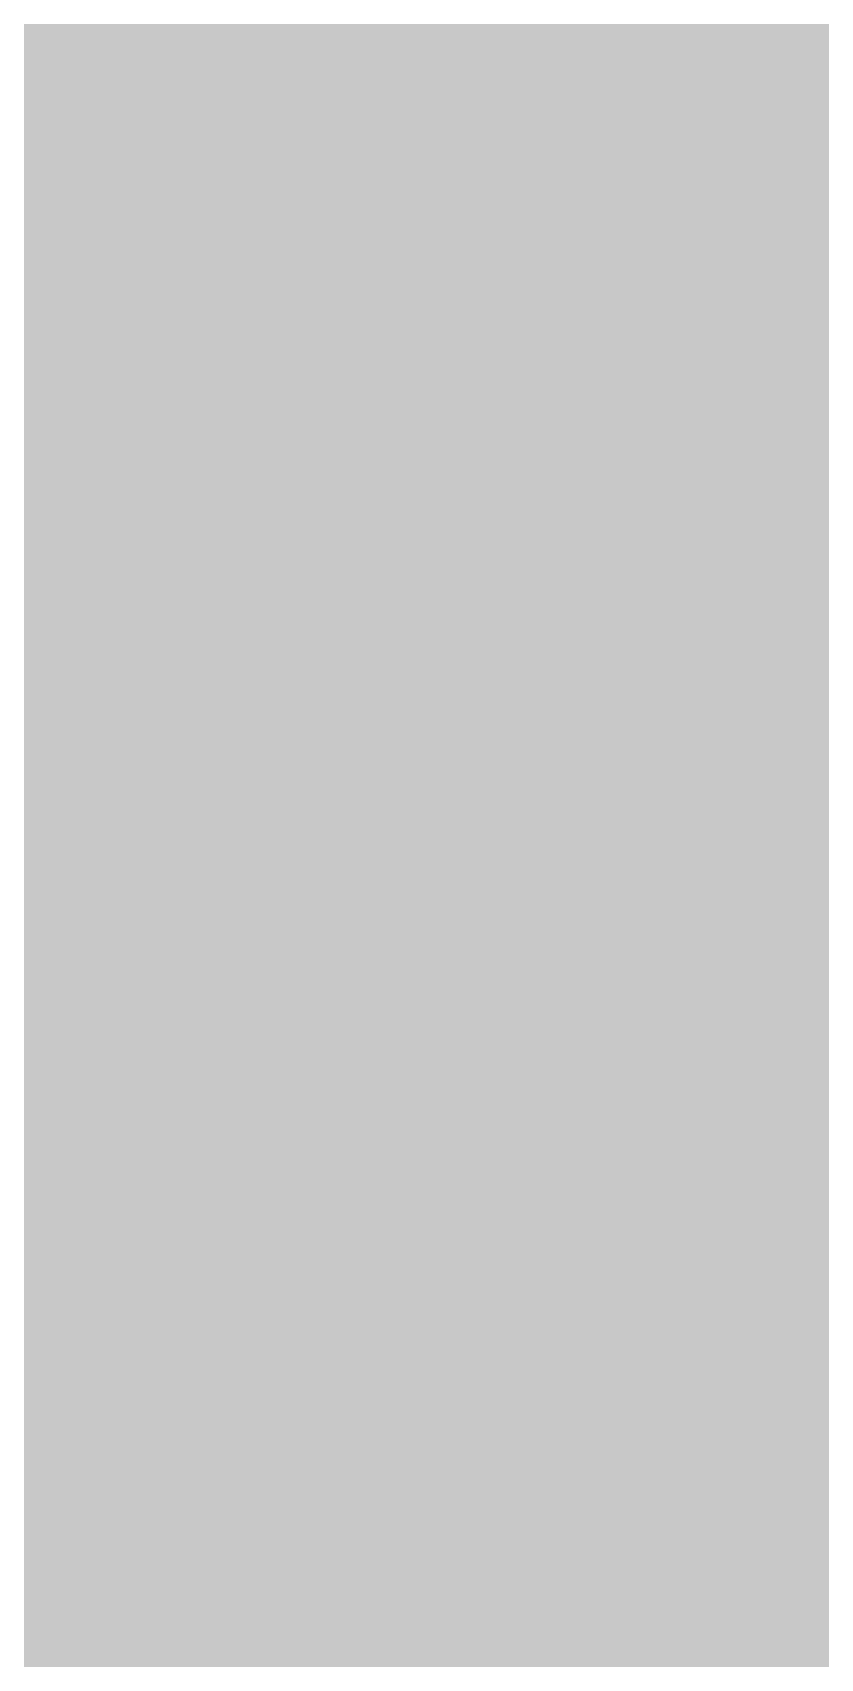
# Model space of a CAD drawing. Header units: millimetres. Extents: x -0.5 to 77.7, y -66.2 to -6.
# Drawn here: x 47.6942 to 47.7926, y -20.3584 to -20.1552 of the extents above; entities that cross this region are included whole.
import ezdxf

# ---------------------------------------------------------------- set-up
doc = ezdxf.new("R2010")
doc.units = ezdxf.units.MM
doc.header["$MEASUREMENT"] = 0
doc.layers.add('Inner1', color=7, linetype='Continuous', true_color=0x999966)
doc.layers.add('Top-Silkscreen-Layer', color=7, linetype='Continuous', true_color=0xffcc00)

msp = doc.modelspace()

# ---------------------------------------------------------------- hatches: boundary and pattern name
at = {"layer": 'Inner1'}
msp.add_hatch(color=256, dxfattribs=at).paths.add_polyline_path([(77.23901, -6.45415), (77.23901, -65.68199), (-0.02286, -65.68199), (-0.02286, -6.45415)])
at = {"layer": 'Top-Silkscreen-Layer'}
for points in [[(47.7253, -20.16202), (47.73245, -20.2075), (47.74155, -20.21695), (47.75483, -20.20498), (47.76024, -20.15698)], [(47.72278, -20.28035), (47.71179, -20.29806), (47.72174, -20.31333), (47.74607, -20.3286), (47.76046, -20.3286), (47.76701, -20.31294), (47.77355, -20.29728), (47.76758, -20.28426)]]:
    msp.add_hatch(color=256, dxfattribs=at).paths.add_polyline_path(points)

# ---------------------------------------------------------------- linework, layer by layer
at = {"layer": 'Top-Silkscreen-Layer', "const_width": 0.254}
for points in [[(47.82588, -20.04603), (47.84464, -20.09848), (47.86024, -20.04229)], [(47.82602, -19.93684), (47.8285, -19.97236), (47.83891, -19.98753), (47.8535, -19.9756), (47.84477, -19.92766), (47.83395, -19.92386)], [(47.6312, -20.04971), (47.6231, -20.06769), (47.6312, -20.08566), (47.63931, -20.09593), (47.6537, -20.08739), (47.6681, -20.06769), (47.6537, -20.04797), (47.63931, -20.03944)], [(47.72809, -20.0505), (47.73384, -20.09251), (47.74209, -20.09843), (47.75509, -20.08866), (47.74465, -20.04231), (47.73371, -20.03846)], [(47.71904, -20.49799), (47.74699, -20.56084), (47.76274, -20.56084), (47.76865, -20.54818)], [(47.62827, -20.15906), (47.63092, -20.20236), (47.63843, -20.21375), (47.65201, -20.20505), (47.66712, -20.18148)], [(47.81921, -20.49522), (47.84566, -20.56084), (47.86284, -20.56084), (47.8702, -20.54452)], [(47.7253, -20.16202), (47.73245, -20.2075), (47.74155, -20.21695), (47.75483, -20.20498), (47.76024, -20.15698)], [(47.82278, -20.16567), (47.81179, -20.18337), (47.8217, -20.19864), (47.8704, -20.18963), (47.87372, -20.17683), (47.86113, -20.1624)], [(47.41848, -20.50114), (47.44619, -20.56084), (47.46241, -20.56084), (47.47275, -20.54419)], [(47.83282, -20.26111), (47.81635, -20.27995), (47.80765, -20.29683), (47.81882, -20.31414), (47.86616, -20.31695), (47.87445, -20.30243), (47.86993, -20.28436)], [(47.62608, -20.27507), (47.6181, -20.29706), (47.66708, -20.31283), (47.67364, -20.29706), (47.66708, -20.28129)], [(47.83327, -20.37629), (47.80843, -20.41175), (47.86669, -20.43681)], [(47.72278, -20.28035), (47.71179, -20.29806), (47.72174, -20.31333), (47.74607, -20.3286), (47.76046, -20.3286), (47.76701, -20.31294), (47.77355, -20.29728), (47.76758, -20.28426)], [(47.62213, -20.49633), (47.64375, -20.56084), (47.66709, -20.49317)], [(48.00708, -20.33309), (48.01781, -20.34618), (48.00803, -20.36463), (47.96309, -20.35097)], [(47.63424, -20.37591), (47.62002, -20.39583), (47.61215, -20.41328), (47.62191, -20.42828), (47.64594, -20.44329), (47.66021, -20.44329), (47.66774, -20.42791), (47.67527, -20.41253), (47.67043, -20.39678)], [(47.72238, -20.38969), (47.72106, -20.43077), (47.73403, -20.44681), (47.74716, -20.44505), (47.76777, -20.42791), (47.77527, -20.41253), (47.77043, -20.39678), (47.75112, -20.37659), (47.73666, -20.37216)], [(48.0021, -20.4473), (48.00185, -20.49011), (47.96309, -20.46759)]]:
    msp.add_lwpolyline(points, close=True, dxfattribs=at)
msp.add_lwpolyline([(48.02184, -19.87779), (48.01967, -19.91398), (48.0026, -19.96877), (48.01967, -19.99202), (48.0205, -20.02758), (48.00313, -20.04751), (47.97216, -20.04475), (47.959, -20.02754), (47.94201, -20.02754), (47.90485, -20.06329), (47.90182, -20.08465), (47.91746, -20.10141), (47.92128, -20.14193), (47.92184, -20.22186), (47.92108, -20.25671), (47.90173, -20.29884), (47.90173, -20.32213), (47.91437, -20.33396), (47.92701, -20.3458), (47.92297, -20.35791), (47.91149, -20.37329), (47.91584, -20.45407), (47.91582, -20.48412), (47.89295, -20.53115)], dxfattribs=at)

doc.saveas('drawing.dxf')
